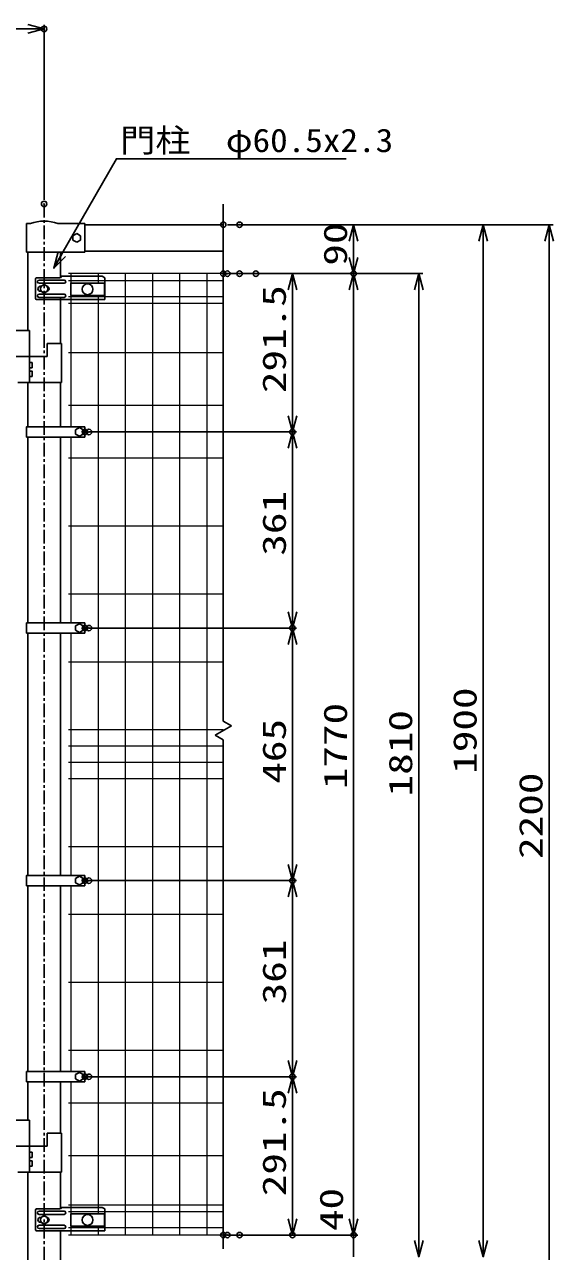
# Model space of a CAD drawing. Units: millimetres, scale not verified. Extents: x -4455 to 4455, y -3150 to 3150.
# Drawn here: x -1760 to -786, y -645 to 1614 of the extents above; entities that cross this region are included whole.
import ezdxf
from ezdxf.enums import TextEntityAlignment as Align

# ---------------------------------------------------------------- set-up
doc = ezdxf.new("R2010")
doc.units = ezdxf.units.MM
doc.header["$LTSCALE"] = 20
doc.header["$PDMODE"] = 32
doc.header["$PDSIZE"] = 10
doc.linetypes.add('USER1', pattern=[2, 1.25, -0.25, 0.25, -0.25])
for name, color, linetype, lineweight in [('0-0_1', 7, 'Continuous', 25), ('0-1_EXTCNT-LMEC0', 1, 'Continuous', 25), ('0-2_0', 7, 'Continuous', 25), ('0-8_2', 7, 'Continuous', 25), ('0-9_D-STR2', 7, 'Continuous', 13)]:
    doc.layers.add(name, color=color, linetype=linetype, lineweight=lineweight)
doc.layers.add('0-3_DEFPOINTS', color=7, linetype='Continuous')
doc.styles.add('ＭＳ ゴシック', font='')
doc.styles.get('ＭＳ ゴシック').set_extended_font_data('MS Gothic')

# ---------------------------------------------------------------- blocks, each defined once
blk = doc.blocks.new('_Open30')
at = {"layer": '0-2_0', "color": 1}
blk.add_line((0, 0), (-20, 0), dxfattribs=at)
blk.add_lwpolyline([(-20, 5.36), (0, 0), (-20, -5.36)], dxfattribs=at)

msp = doc.modelspace()

# ---------------------------------------------------------------- linework, layer by layer
at = {"layer": '0-0_1', "color": 3, "linetype": 'USER1'}
msp.add_line((-1723.85, 1283.99), (-1723.85, -952.14), dxfattribs=at)
at = {"layer": '0-0_1'}
for p, q in [((-1698.45, 1247.52), (-1648.85, 1247.52)), ((-1648.85, 1247.52), (-1648.85, 1194.92)), ((-1648.85, 1245.52), (-1394, 1245.52)), ((-1663.85, 1229.22), (-1670.77, 1225.22)), ((-1670.77, 1225.22), (-1670.77, 1217.22)), ((-1663.85, 1229.22), (-1656.92, 1225.22)), ((-1656.92, 1225.22), (-1656.92, 1217.22)), ((-1670.77, 1217.22), (-1663.85, 1213.22)), ((-1656.92, 1217.22), (-1663.85, 1213.22)), ((-1648.85, 1194.92), (-1756.1, 1194.92)), ((-1754.1, 1194.92), (-1754.1, 1050.92)), ((-1693.6, 1194.92), (-1693.6, 1148.77)), ((-1648.85, 1196.92), (-1394, 1196.92)), ((-1739.64, 1145.68), (-1739.64, 1109.68)), ((-1737.64, 1147.68), (-1694.68, 1147.68)), ((-1733.28, 1143.68), (-1687.1, 1143.68)), ((-1733.28, 1137.68), (-1687.1, 1137.68)), ((-1730.94, 1132.18), (-1729.91, 1132.18)), ((-1691.68, 1150.68), (-1617.1, 1150.68)), ((-1617.1, 1150.68), (-1612.1, 1147.68)), ((-1612.1, 1147.68), (-1612.1, 1140.93)), ((-1612.1, 1140.93), (-1612.1, 1107.68)), ((-1737.64, 1107.68), (-1612.1, 1107.68)), ((-1733.28, 1117.68), (-1687.1, 1117.68)), ((-1733.28, 1111.68), (-1687.1, 1111.68)), ((-1730.94, 1123.18), (-1729.91, 1123.18)), ((-1693.6, 1112.47), (-1693.6, 1026.92)), ((-1750.75, 1050.92), (-1821.65, 1050.92)), ((-1750.75, 954.92), (-1750.75, 1050.92)), ((-1718.1, 1026.92), (-1691.6, 1026.92)), ((-1718.1, 1026.92), (-1718.1, 1002.92)), ((-1691.6, 1026.92), (-1691.6, 954.92)), ((-1745.9, 1002.92), (-1800, 1002.92)), ((-1772.2, 1002.92), (-1718.1, 1002.92)), ((-1750.75, 991.92), (-1745.75, 991.92)), ((-1750.75, 981.92), (-1745.75, 981.92)), ((-1745.75, 991.92), (-1745.75, 981.92)), ((-1772.2, 954.92), (-1691.6, 954.92)), ((-1754.1, 954.92), (-1754.1, 873.52)), ((-1750.75, 965.92), (-1745.75, 965.92)), ((-1693.6, 954.92), (-1693.6, 873.52)), ((-1659, 872.02), (-1665.92, 868.02)), ((-1665.92, 868.02), (-1665.92, 860.02)), ((-1665.92, 860.02), (-1659, 856.02)), ((-1659, 872.02), (-1652.07, 868.02)), ((-1652.07, 860.02), (-1659, 856.02)), ((-1652.07, 868.02), (-1652.07, 860.02)), ((-1648.85, 854.52), (-1648.85, 873.52)), ((-1648.85, 854.52), (-1756.1, 854.52)), ((-1754.1, 854.52), (-1754.1, 512.52)), ((-1693.6, 854.52), (-1693.6, 512.52)), ((-1648.85, 512.52), (-1756.1, 512.52)), ((-1756.1, 512.52), (-1756.1, 493.52)), ((-1659, 511.02), (-1665.92, 507.02)), ((-1665.92, 507.02), (-1665.92, 499.02)), ((-1665.92, 499.02), (-1659, 495.02)), ((-1659, 511.02), (-1652.07, 507.02)), ((-1652.07, 499.02), (-1659, 495.02)), ((-1652.07, 507.02), (-1652.07, 499.02)), ((-1648.85, 493.52), (-1648.85, 512.52)), ((-1648.85, 493.52), (-1756.1, 493.52)), ((-1754.1, 493.52), (-1754.1, 47.52)), ((-1693.6, 493.52), (-1693.6, 47.52)), ((-1659, 46.02), (-1665.92, 42.02)), ((-1659, 46.02), (-1652.07, 42.02)), ((-1648.85, 28.52), (-1648.85, 47.52)), ((-1648.85, 28.52), (-1756.1, 28.52)), ((-1754.1, 28.52), (-1754.1, -313.48)), ((-1693.6, 28.52), (-1693.6, -313.48)), ((-1665.92, 42.02), (-1665.92, 34.02)), ((-1665.92, 34.02), (-1659, 30.02)), ((-1652.07, 34.02), (-1659, 30.02)), ((-1652.07, 42.02), (-1652.07, 34.02)), ((-1659, -314.98), (-1665.92, -318.98)), ((-1659, -314.98), (-1652.07, -318.98)), ((-1648.85, -332.48), (-1648.85, -313.48)), ((-1648.85, -332.48), (-1756.1, -332.48)), ((-1754.1, -332.48), (-1754.1, -402.73)), ((-1693.6, -332.48), (-1693.6, -426.73)), ((-1665.92, -318.98), (-1665.92, -326.98)), ((-1665.92, -326.98), (-1659, -330.98)), ((-1652.07, -326.98), (-1659, -330.98)), ((-1652.07, -318.98), (-1652.07, -326.98)), ((-1750.75, -402.73), (-1821.65, -402.73)), ((-1750.75, -498.73), (-1750.75, -402.73)), ((-1718.1, -426.73), (-1691.6, -426.73)), ((-1718.1, -426.73), (-1718.1, -450.73)), ((-1691.6, -426.73), (-1691.6, -498.73)), ((-1745.9, -450.73), (-1800, -450.73)), ((-1772.2, -450.73), (-1718.1, -450.73)), ((-1750.75, -461.73), (-1745.75, -461.73)), ((-1750.75, -471.73), (-1745.75, -471.73)), ((-1745.75, -461.73), (-1745.75, -471.73)), ((-1750.75, -477.73), (-1745.75, -477.73)), ((-1750.75, -487.73), (-1745.75, -487.73)), ((-1745.75, -477.73), (-1745.75, -487.73)), ((-1772.2, -498.73), (-1691.6, -498.73)), ((-1754.1, -498.73), (-1754.1, -954.48)), ((-1693.6, -498.73), (-1693.6, -566.28)), ((-1691.68, -563.48), (-1617.1, -563.48)), ((-1617.1, -563.48), (-1612.1, -566.48)), ((-1739.64, -568.48), (-1739.64, -604.48)), ((-1737.64, -566.48), (-1694.68, -566.48)), ((-1733.28, -570.48), (-1687.1, -570.48)), ((-1733.28, -576.48), (-1687.1, -576.48)), ((-1730.94, -581.98), (-1729.91, -581.98)), ((-1612.1, -566.48), (-1612.1, -573.23)), ((-1612.1, -573.23), (-1612.1, -606.48)), ((-1737.64, -606.48), (-1612.1, -606.48)), ((-1733.28, -596.48), (-1687.1, -596.48)), ((-1733.28, -602.48), (-1687.1, -602.48)), ((-1730.94, -590.98), (-1729.91, -590.98)), ((-1693.6, -606.48), (-1693.6, -954.48))]:
    msp.add_line(p, q, dxfattribs=at)
for points in [[(-1749.25, 1247.52), (-1756.1, 1247.52), (-1756.1, 1194.92)], [(-1750.75, 975.92), (-1745.75, 975.92), (-1745.75, 965.92)], [(-1648.85, 873.52), (-1756.1, 873.52), (-1756.1, 854.52)], [(-1648.85, 47.52), (-1756.1, 47.52), (-1756.1, 28.52)], [(-1648.85, -313.48), (-1756.1, -313.48), (-1756.1, -332.48)]]:
    msp.add_lwpolyline(points, dxfattribs=at)
for centre, radius, start, end in [((-1723.85, 1181.23), 70.98, 69.03345, 110.96669), ((-1737.64, 1145.68), 2, 90, 180), ((-1733.28, 1140.68), 3, 90, 270), ((-1730.94, 1127.68), 4.5, 90, 270), ((-1719.17, 1127.68), 4.5, 299.99991, 60.0015), ((-1694.68, 1150.68), 3, 270, 0), ((-1687.1, 1140.68), 3, 270, 90), ((-1737.64, 1109.68), 2, 180, 270), ((-1733.28, 1114.68), 3, 90, 270), ((-1687.1, 1114.68), 3, 270, 90), ((-1694.68, -563.48), 3, 270, 0), ((-1737.64, -568.48), 2, 90, 180), ((-1733.28, -573.48), 3, 90, 270), ((-1730.94, -586.48), 4.5, 90, 270), ((-1719.17, -586.48), 4.5, 300.08078, 59.91922), ((-1687.1, -573.48), 3, 270, 90), ((-1737.64, -604.48), 2, 180, 270), ((-1733.28, -599.48), 3, 90, 270), ((-1687.1, -599.48), 3, 270, 90)]:
    msp.add_arc(centre, radius, start, end, dxfattribs=at)
at = {"layer": '0-1_EXTCNT-LMEC0'}
for p, q in [((-2728.85, 1606.06), (-1753.85, 1606.06)), ((-1723.85, 1291.49), (-1723.85, 1613.56)), ((-1386.5, 1245.52), (-907.85, 1245.52)), ((-1386.5, 1245.52), (-1146.5, 1245.52)), ((-1356.5, 1245.52), (-786.5, 1245.52)), ((-1154, 1215.52), (-1154, 1185.52)), ((-915.35, 1215.52), (-915.35, -624.48)), ((-794, 1215.52), (-794, -924.48)), ((-1386.5, 1155.52), (-1146.5, 1155.52)), ((-1356.5, 1155.52), (-1146.5, 1155.52)), ((-1326.5, 1155.52), (-1026.5, 1155.52)), ((-1154, 1125.52), (-1154, -584.48)), ((-1034, 1125.52), (-1034, -624.48)), ((-1154, -584.48), (-1154, -554.48)), ((-1386.5, -614.48), (-1146.5, -614.48)), ((-1356.5, -614.48), (-1146.5, -614.48)), ((-1154, -614.48), (-1154, -654.48))]:
    msp.add_line(p, q, dxfattribs=at)
at = {"layer": '0-1_EXTCNT-LMEC0', "color": 4}
for p, q in [((-1394, 1283.69), (-1394, 331.71)), ((-1379, 323.05), (-1409, 305.73)), ((-1394, 331.71), (-1379, 323.05)), ((-1394, 297.07), (-1409, 305.73)), ((-1394, 297.07), (-1394, -639.87))]:
    msp.add_line(p, q, dxfattribs=at)
at = {"layer": '0-2_0', "color": 1}
for p, q in [((-1379, 1155.52), (-1259.04, 1155.52)), ((-1266.54, 1125.52), (-1266.54, 894.02)), ((-1641.35, 864.02), (-1259.04, 864.02)), ((-1633.85, 864.02), (-1259.04, 864.02)), ((-1266.54, 834.02), (-1266.54, 533.02)), ((-1641.35, 503.02), (-1259.04, 503.02)), ((-1633.85, 503.02), (-1259.04, 503.02)), ((-1266.54, 473.02), (-1266.54, 68.02)), ((-1641.35, 38.02), (-1259.04, 38.02)), ((-1633.85, 38.02), (-1259.04, 38.02)), ((-1266.54, 8.02), (-1266.54, -292.98)), ((-1641.35, -322.98), (-1259.04, -322.98)), ((-1633.85, -322.98), (-1259.04, -322.98)), ((-1266.54, -352.98), (-1266.54, -584.48)), ((-1379, -614.48), (-1259.04, -614.48))]:
    msp.add_line(p, q, dxfattribs=at)
at = {"layer": '0-2_0'}
for p, q in [((-1613, 1138.27), (-1613, 1115.27)), ((-1675, 1115.27), (-1613, 1115.27)), ((-1675, -575.15), (-1675, -598.15)), ((-1613, -575.15), (-1675, -575.15)), ((-1613, -575.15), (-1613, -598.15)), ((-1675, -598.15), (-1613, -598.15))]:
    msp.add_line(p, q, dxfattribs=at)
for points in [[(-1167.89, 1367.11), (-1590.8, 1367.11), (-1705.29, 1167.17)], [(-1613, 1138.27), (-1675, 1138.27), (-1675, 1115.27)]]:
    msp.add_lwpolyline(points, dxfattribs=at)
for centre in [(-1644, 1126.77), (-1644, -586.65)]:
    msp.add_circle(centre, 10.01, dxfattribs=at)
at = {"layer": '0-3_DEFPOINTS'}
for p in [(-1723.85, 1606.06), (-1723.85, 1283.99), (-1394, 1245.52), (-1364, 1245.52), (-1394, 1155.52), (-1386.5, 1155.52), (-1364, 1155.52), (-1334, 1155.52), (-1154, 1155.52), (-1648.85, 864.02), (-1641.35, 864.02), (-1266.54, 864.02), (-1648.85, 503.02), (-1641.35, 503.02), (-1266.54, 503.02), (-1648.85, 38.02), (-1641.35, 38.02), (-1266.54, 38.02), (-1648.85, -322.98), (-1641.35, -322.98), (-1266.54, -322.98), (-1394, -614.48), (-1386.5, -614.48), (-1364, -614.48), (-1266.54, -614.48), (-1154, -614.48)]:
    msp.add_point(p, dxfattribs=at)
at = {"layer": '0-8_2'}
for p, q in [((-1723.85, 1135.68), (-1730.77, 1131.68)), ((-1716.92, 1131.68), (-1723.85, 1135.68)), ((-1723.85, -578.48), (-1730.77, -582.48)), ((-1730.77, -582.48), (-1730.77, -590.48)), ((-1730.77, -590.48), (-1723.85, -594.48))]:
    msp.add_line(p, q, dxfattribs=at)
for points in [[(-1730.77, 1131.68), (-1730.77, 1123.68), (-1723.85, 1119.68)], [(-1723.85, 1119.68), (-1716.92, 1123.68), (-1716.92, 1131.68)], [(-1723.85, -594.48), (-1716.92, -590.48), (-1716.92, -582.48), (-1723.85, -578.48)]]:
    msp.add_lwpolyline(points, dxfattribs=at)
for centre in [(-1723.85, 1127.68), (-1723.85, -586.48)]:
    msp.add_circle(centre, 6.93, dxfattribs=at)
at = {"layer": '0-9_D-STR2'}
for p, q in [((-1394, 1155.52), (-1678.85, 1155.52)), ((-1673.85, 1138.27), (-1673.85, 1155.52)), ((-1623.85, 1138.27), (-1623.85, 1155.52)), ((-1573.85, -614.48), (-1573.85, 1155.52)), ((-1523.85, -614.48), (-1523.85, 1155.52)), ((-1473.85, -614.48), (-1473.85, 1155.52)), ((-1423.85, -614.48), (-1423.85, 1155.52)), ((-1394, 1142.42), (-1678.85, 1142.42)), ((-1394, 1112.62), (-1678.85, 1112.62)), ((-1673.85, 873.52), (-1673.85, 1115.27)), ((-1623.85, -575.15), (-1623.85, 1115.27)), ((-1394, 1100.76), (-1678.85, 1100.76)), ((-1394, 1009.52), (-1678.85, 1009.52)), ((-1394.03, 912.52), (-1678.88, 912.52)), ((-1673.85, 512.52), (-1673.85, 854.52)), ((-1394.03, 815.52), (-1678.88, 815.52)), ((-1394, 690.52), (-1678.85, 690.52)), ((-1394, 565.52), (-1678.85, 565.52)), ((-1673.85, 47.52), (-1673.85, 493.52)), ((-1394, 440.52), (-1678.85, 440.52)), ((-1394, 315.52), (-1678.85, 315.52)), ((-1394, 285.52), (-1678.85, 285.52)), ((-1394, 255.52), (-1678.85, 255.52)), ((-1394.03, 225.52), (-1678.88, 225.52)), ((-1394, 100.52), (-1678.85, 100.52)), ((-1673.85, -313.48), (-1673.85, 28.52)), ((-1394.03, -24.48), (-1678.88, -24.48)), ((-1394, -149.48), (-1678.85, -149.48)), ((-1394, -274.48), (-1678.85, -274.48)), ((-1673.85, -575.15), (-1673.85, -332.48)), ((-1394.03, -371.48), (-1678.88, -371.48)), ((-1394, -468.48), (-1678.85, -468.48)), ((-1394, -559.73), (-1678.85, -559.73)), ((-1394, -571.58), (-1678.85, -571.58)), ((-1394, -601.38), (-1678.85, -601.38)), ((-1673.85, -614.48), (-1673.85, -598.15)), ((-1623.85, -614.48), (-1623.85, -598.15)), ((-1394, -614.48), (-1678.85, -614.48))]:
    msp.add_line(p, q, dxfattribs=at)

# ---------------------------------------------------------------- block references
at = {"layer": '0-1_EXTCNT-LMEC0', "xscale": 1.5, "yscale": 1.5}
msp.add_blockref('_Open30', (-1723.85, 1606.06), dxfattribs=at)
for p, rotation in [((-1154, 1245.52), 90), ((-915.35, 1245.52), 90), ((-794, 1245.52), 90), ((-1154, 1155.52), 270), ((-1154, 1155.52), 90), ((-1034, 1155.52), 90), ((-1154, -614.48), 270), ((-1154, -614.48), 270), ((-1034, -654.48), 270), ((-915.35, -654.48), 270)]:
    msp.add_blockref('_Open30', p, dxfattribs=dict(at, rotation=rotation))
at = {"layer": '0-2_0', "xscale": 1.5, "yscale": 1.5}
for p, rotation in [((-1706.29, 1165.44), 239.77537), ((-1266.54, 1155.52), 90), ((-1266.54, 864.02), 270), ((-1266.54, 864.02), 90), ((-1266.54, 503.02), 270), ((-1266.54, 503.02), 90), ((-1266.54, 38.02), 270), ((-1266.54, 38.02), 90), ((-1266.54, -322.98), 270), ((-1266.54, -322.98), 90), ((-1266.54, -614.48), 270)]:
    msp.add_blockref('_Open30', p, dxfattribs=dict(at, rotation=rotation))

# ---------------------------------------------------------------- texts
at = {"layer": '0-1_EXTCNT-LMEC0', "color": 3, "style": 'ＭＳ ゴシック', "width": 1.35}
for s, p in [('90', (-1153.17, 1170.14)), ('1900', (-914.52, 234.77)), ('1770', (-1153.17, 206.39)), ('1810', (-1033.17, 193.14)), ('2200', (-793.17, 78.02)), ('40', (-1160.52, -607.14))]:
    msp.add_text(s, height=43.26, rotation=90, dxfattribs=at).set_placement(p, align=Align.BOTTOM_LEFT)
at = {"layer": '0-2_0', "color": 3, "style": 'ＭＳ ゴシック', "width": 1.1}
msp.add_text('門柱\u3000φ60.5x2.3', height=43.26, dxfattribs=at).set_placement((-1584, 1366.28), align=Align.BOTTOM_LEFT)
at = {"layer": '0-2_0', "color": 3, "style": 'ＭＳ ゴシック', "width": 1.35}
for s, p in [('291.5', (-1265.71, 935.52)), ('361', (-1265.71, 636.27)), ('465', (-1265.71, 216.52)), ('361', (-1265.71, -189.73)), ('291.5', (-1265.71, -542.98))]:
    msp.add_text(s, height=43.26, rotation=90, dxfattribs=at).set_placement(p, align=Align.BOTTOM_LEFT)

doc.saveas('drawing.dxf')
